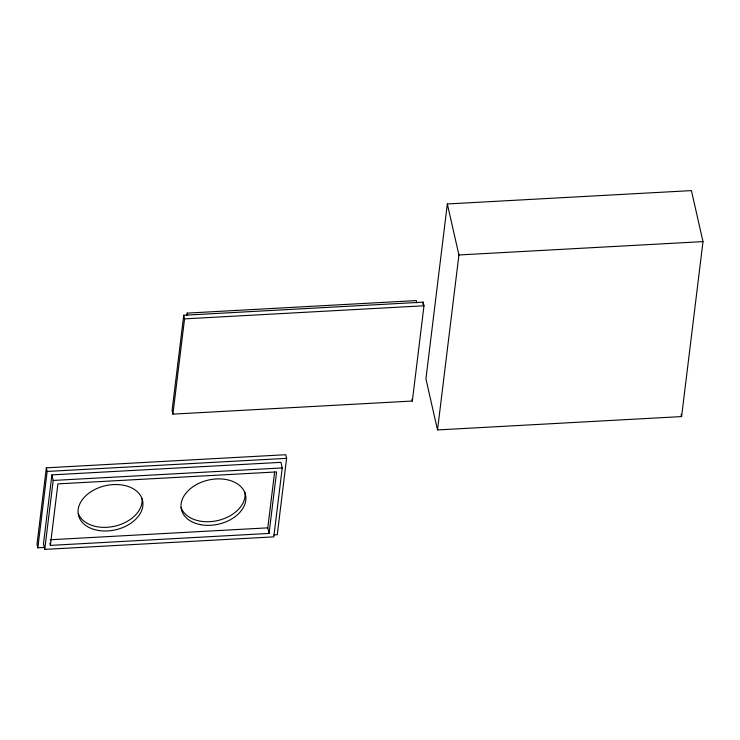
<?xml version="1.0" encoding="UTF-8"?>
<svg xmlns="http://www.w3.org/2000/svg" width="740" height="740" viewBox="0 0 740 740"><rect width="100%" height="100%" fill="white"/><g stroke="black" fill="none" stroke-linecap="round" stroke-linejoin="round"><path stroke-width="1.11" d="M273.8 534.909L277.26 534.724L286.602 458.347L285.779 454.721L46.343 467.819L37 544.196L37.823 547.822L44.733 547.443M37.823 547.822L47.166 471.445L46.343 467.819M51.902 474.877L43.466 543.817L44.733 549.395L273.791 536.861L282.227 467.921L280.96 462.343L51.902 474.877L53.169 480.454L44.733 549.395M50.376 545.389L57.896 483.886L276.584 471.926L269.055 533.429L50.376 545.389L49.867 543.16M183.733 315.259L172.078 410.515L172.901 414.132L412.337 401.034L423.983 305.777L423.16 302.151L183.733 315.259L184.556 318.875L172.901 414.132M186.915 315.407L187.202 313.113L416.25 300.579L416.759 302.808M269.055 533.429L267.788 527.851L274.614 472.046M422.882 304.445L423.16 302.151M447.33 203.963L425.925 378.926L437.516 429.94L681.596 416.574L703 241.61L691.41 190.606L447.33 203.963L458.92 254.967L437.516 429.94M458.92 254.967L703 241.61M184.556 318.875L423.983 305.777M47.166 471.445L286.602 458.347M53.169 480.454L282.227 467.921M50.255 539.756L267.788 527.851M681.096 414.363L681.596 416.574M411.921 399.221L412.337 401.034M187.202 313.113L187.701 315.342M244.885 492.193A32.874 22.626 -12.8 0 1 218.161 520.451A32.874 22.626 -12.8 0 1 181.05 507.427M142.043 498.723A32.874 22.626 -12.8 0 1 115.209 526.085A32.874 22.626 -12.8 0 1 78.412 513.912M200.457 524.651A32.874 22.626 -12.8 0 0 245.708 495.819A32.874 22.626 -12.8 0 0 194.213 485.912A32.874 22.626 -12.8 0 0 200.457 524.651M98.698 530.497A32.874 22.626 -12.8 0 0 142.579 500.564A32.874 22.626 -12.8 0 0 90.234 492.22A32.874 22.626 -12.8 0 0 98.698 530.497"/></g></svg>
